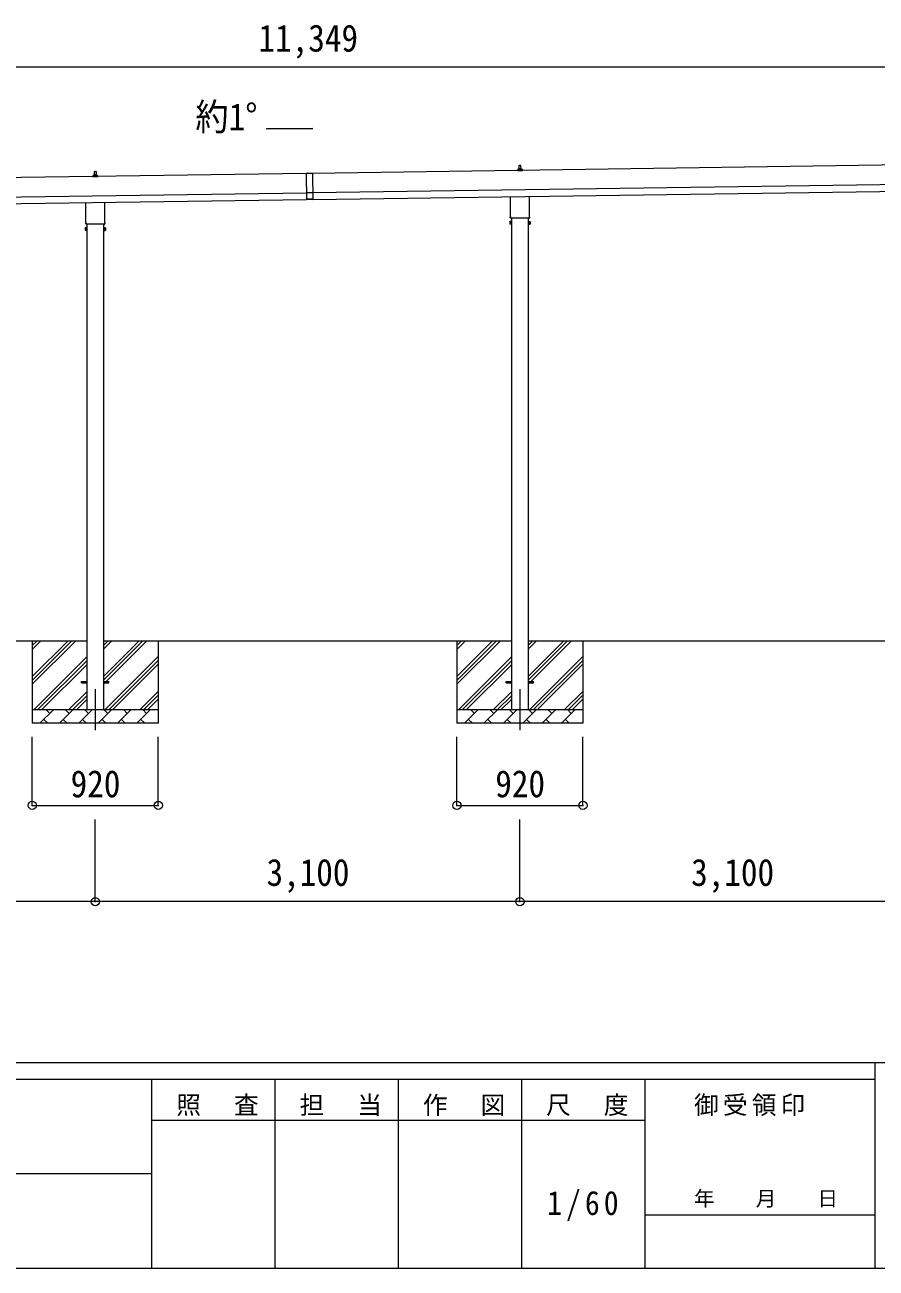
# Model space of a CAD drawing. Units: millimetres at full size, sheet at 1:60. Extents: x -16864 to 16864, y -11640 to 11640.
# Drawn here: x 4477 to 10692, y -11640 to -2566 of the extents above; entities that cross this region are included whole.
import ezdxf
from ezdxf.enums import TextEntityAlignment as Align

# ---------------------------------------------------------------- set-up
doc = ezdxf.new("R2010")
doc.units = ezdxf.units.MM
doc.header["$LTSCALE"] = 60
doc.header["$PDMODE"] = 32
doc.header["$PDSIZE"] = 60
doc.linetypes.add('CHAIN1', pattern=[8, 5, -1, 1, -1])
for name, color, linetype, lineweight in [('0-1_Defpoints', 7, 'CHAIN1', 9), ('0-2_TEXT1', 4, 'Continuous', 9), ('0-3_SHAPE', 7, 'Continuous', 9), ('0-7_PARTS2', 7, 'Continuous', 9), ('0-8_TABLE1', 6, 'Continuous', 9), ('F-0', 7, 'Continuous', 9)]:
    doc.layers.add(name, color=color, linetype=linetype, lineweight=lineweight)
doc.styles.add('ＭＳ ゴシック', font='')
doc.styles.get('ＭＳ ゴシック').set_extended_font_data('MS Gothic')

msp = doc.modelspace()

# ---------------------------------------------------------------- linework, layer by layer
at = {"layer": '0-1_Defpoints'}
for p, q in [((4990.83, -7413.9), (4990.83, -7762.9)), ((8090.83, -7413.9), (8090.83, -7762.9))]:
    msp.add_line(p, q, dxfattribs=at)
at = {"layer": '0-2_TEXT1'}
for p, q in [((6578.74, -3323.07), (6242.74, -3327.87)), ((12181.52, -3570.48), (6575.9, -3650.56)), ((8072.89, -3631.57), (8072.89, -3623.86)), ((8073.27, -3623.07), (8109.01, -3623.07)), ((8073.65, -3622.88), (8080.38, -3621.26)), ((8080.76, -3621.07), (8101.52, -3621.07)), ((8081.14, -3620.28), (8081.14, -3616.07)), ((8082.14, -3616.07), (8100.14, -3616.07)), ((8085.14, -3616.07), (8085.87, -3592.55)), ((8086.87, -3591.57), (8095.41, -3591.57)), ((8096.41, -3592.55), (8097.14, -3616.07)), ((8101.14, -3620.28), (8101.14, -3616.07)), ((8108.63, -3622.88), (8101.9, -3621.26)), ((8109.39, -3631.57), (8109.39, -3623.86)), ((6530.9, -3651.21), (900.44, -3731.64)), ((4972.89, -3675.86), (4972.89, -3668.14)), ((5009.39, -3675.86), (4972.89, -3675.86)), ((4973.27, -3667.36), (5009.01, -3667.36)), ((4973.65, -3667.17), (4980.38, -3665.54)), ((4980.76, -3665.36), (5001.52, -3665.36)), ((4981.14, -3664.57), (4981.14, -3660.36)), ((4982.14, -3660.36), (5000.14, -3660.36)), ((4985.14, -3660.36), (4985.87, -3636.83)), ((4986.87, -3635.86), (4995.41, -3635.86)), ((4996.41, -3636.83), (4997.14, -3660.36)), ((5001.14, -3664.57), (5001.14, -3660.36)), ((5008.63, -3667.17), (5001.9, -3665.54)), ((5009.39, -3675.86), (5009.39, -3668.14)), ((6530.89, -3650.21), (6575.88, -3649.56)), ((6530.89, -3650.21), (6533.64, -3842.69)), ((6575.9, -3650.56), (6530.9, -3651.21)), ((6575.88, -3649.56), (6578.63, -3842.04)), ((6577.9, -3790.55), (12183.52, -3710.47)), ((8109.39, -3631.57), (8072.89, -3631.57)), ((902.44, -3871.63), (6532.9, -3791.19)), ((6577.91, -3791.55), (6532.92, -3792.19)), ((6578.61, -3840.54), (12184.23, -3760.46)), ((903.15, -3921.62), (6533.62, -3841.19)), ((4922.53, -4009.84), (4922.53, -3864.2)), ((5059.13, -3862.25), (5059.13, -4009.84)), ((6578.56, -3837.04), (6533.57, -3837.69)), ((6578.63, -3842.04), (6533.64, -3842.69)), ((8022.53, -3965.56), (8022.53, -3819.92)), ((8159.13, -3817.96), (8159.13, -3965.56)), ((8020.83, -3974.33), (8020.83, -3968.83)), ((8158.77, -3977.83), (8022.9, -3977.83)), ((8028.33, -3977.83), (8028.33, -7563.9)), ((8153.33, -7563.9), (8153.33, -3977.83)), ((8160.83, -3968.83), (8160.83, -3974.33)), ((4916.83, -4048.11), (4917.59, -4046.8)), ((4916.83, -4048.11), (4916.83, -4065.11)), ((4916.83, -4065.11), (4917.59, -4066.43)), ((4923.83, -4051.71), (4917.59, -4051.71)), ((4923.83, -4061.52), (4917.59, -4061.52)), ((4923.83, -4066.43), (4917.59, -4066.43)), ((4920.83, -4018.61), (4920.83, -4013.11)), ((5058.77, -4022.11), (4922.9, -4022.11)), ((4926.33, -4065.81), (4923.83, -4065.81)), ((4928.33, -4022.11), (4928.33, -7563.9)), ((5053.33, -7563.9), (5053.33, -4022.11)), ((5055.33, -4065.81), (5057.83, -4065.81)), ((5057.83, -4051.71), (5064.07, -4051.71)), ((5057.83, -4061.52), (5064.07, -4061.52)), ((5057.83, -4066.43), (5064.07, -4066.43)), ((5060.83, -4013.11), (5060.83, -4018.61)), ((5064.83, -4048.11), (5064.07, -4046.8)), ((5064.83, -4065.11), (5064.07, -4066.43)), ((5064.83, -4048.11), (5064.83, -4065.11)), ((8016.83, -4003.83), (8017.59, -4002.51)), ((8016.83, -4003.83), (8016.83, -4020.83)), ((8016.83, -4020.83), (8017.59, -4022.14)), ((8023.83, -4007.42), (8017.59, -4007.42)), ((8023.83, -4017.24), (8017.59, -4017.24)), ((8023.83, -4022.14), (8017.59, -4022.14)), ((8026.33, -4021.53), (8023.83, -4021.53)), ((8155.33, -4021.53), (8157.83, -4021.53)), ((8157.83, -4007.42), (8164.07, -4007.42)), ((8157.83, -4017.24), (8164.07, -4017.24)), ((8157.83, -4022.14), (8164.07, -4022.14)), ((8164.83, -4003.83), (8164.07, -4002.51)), ((8164.83, -4020.83), (8164.07, -4022.14)), ((8164.83, -4003.83), (8164.83, -4020.83)), ((4890.83, -7359.4), (4928.33, -7359.4)), ((4890.83, -7368.4), (4890.83, -7359.4)), ((4890.83, -7359.4), (4928.33, -7359.4)), ((4890.83, -7368.4), (4890.83, -7359.4)), ((4890.83, -7368.4), (4928.33, -7368.4)), ((4890.83, -7368.4), (4928.33, -7368.4)), ((5053.33, -7359.4), (5090.83, -7359.4)), ((5053.33, -7359.4), (5090.83, -7359.4)), ((5053.33, -7368.4), (5090.83, -7368.4)), ((5053.33, -7368.4), (5090.83, -7368.4)), ((5090.83, -7368.4), (5090.83, -7359.4)), ((5090.83, -7368.4), (5090.83, -7359.4)), ((7990.83, -7359.4), (8028.33, -7359.4)), ((7990.83, -7368.4), (7990.83, -7359.4)), ((7990.83, -7359.4), (8028.33, -7359.4)), ((7990.83, -7368.4), (7990.83, -7359.4)), ((7990.83, -7368.4), (8028.33, -7368.4)), ((7990.83, -7368.4), (8028.33, -7368.4)), ((8153.33, -7359.4), (8190.83, -7359.4)), ((8153.33, -7359.4), (8190.83, -7359.4)), ((8153.33, -7368.4), (8190.83, -7368.4)), ((8153.33, -7368.4), (8190.83, -7368.4)), ((8190.83, -7368.4), (8190.83, -7359.4)), ((8190.83, -7368.4), (8190.83, -7359.4))]:
    msp.add_line(p, q, dxfattribs=at)
for points in [[(4923.83, -4066.43), (4923.83, -4046.8), (4917.59, -4046.8)], [(4923.83, -4065.81), (4923.83, -4047.41), (4926.33, -4047.41)], [(5057.83, -4065.81), (5057.83, -4047.41), (5055.33, -4047.41)], [(5057.83, -4066.43), (5057.83, -4046.8), (5064.07, -4046.8)], [(8023.83, -4022.14), (8023.83, -4002.51), (8017.59, -4002.51)], [(8023.83, -4021.53), (8023.83, -4003.13), (8026.33, -4003.13)], [(8157.83, -4021.53), (8157.83, -4003.13), (8155.33, -4003.13)], [(8157.83, -4022.14), (8157.83, -4002.51), (8164.07, -4002.51)]]:
    msp.add_lwpolyline(points, dxfattribs=at)
for points in [[(4926.33, -4067.11), (4926.33, -4046.11), (4928.33, -4046.11), (4928.33, -4067.11)], [(5055.33, -4067.11), (5055.33, -4046.11), (5053.33, -4046.11), (5053.33, -4067.11)], [(8026.33, -4022.83), (8026.33, -4001.83), (8028.33, -4001.83), (8028.33, -4022.83)], [(8155.33, -4022.83), (8155.33, -4001.83), (8153.33, -4001.83), (8153.33, -4022.83)]]:
    msp.add_lwpolyline(points, close=True, dxfattribs=at)
for centre, radius, start, end in [((8073.89, -3623.86), 1, 103.62699, 180), ((8080.14, -3620.28), 1, 283.62699, 0), ((8085.23, -3616.7), 4.13, 90, 171.17633), ((8082.14, -3617.07), 1, 90, 180), ((8086.87, -3592.57), 1, 90, 178.60509), ((8094.47, -3616.07), 4.83, 133.60282, 180), ((8087.81, -3616.07), 4.83, 0, 46.39718), ((8095.41, -3592.57), 1, 1.39491, 90), ((8097.05, -3616.7), 4.13, 8.82367, 90), ((8100.14, -3617.07), 1, 0, 90), ((8102.14, -3620.28), 1, 180, 256.37301), ((8108.39, -3623.86), 1, 0, 76.37301), ((4973.89, -3668.14), 1, 103.62699, 180), ((4980.14, -3664.57), 1, 283.62699, 0), ((4985.23, -3660.99), 4.13, 90, 171.17633), ((4982.14, -3661.36), 1, 90, 180), ((4986.87, -3636.86), 1, 90, 178.60509), ((4994.47, -3660.36), 4.83, 133.60282, 180), ((4987.81, -3660.36), 4.83, 0, 46.39718), ((4995.41, -3636.86), 1, 1.39491, 90), ((4997.05, -3660.99), 4.13, 8.82367, 90), ((5000.14, -3661.36), 1, 0, 90), ((5002.14, -3664.57), 1, 180, 256.37301), ((5008.39, -3668.14), 1, 0, 76.37301), ((8024.83, -3968.83), 4, 125.09963, 180), ((8024.83, -3974.33), 4, 180, 194.47751), ((8024.83, -3974.33), 4, 194.47751, 241.04498), ((8156.83, -3974.33), 4, 298.95502, 345.52249), ((8156.83, -3968.83), 4, 0, 54.90037), ((8156.83, -3974.33), 4, 345.52249, 0), ((4933.07, -4056.61), 16.24, 162.41205, 197.58795), ((4921.18, -4049.25), 4.34, 145.61575, 214.38425), ((4921.18, -4063.98), 4.34, 145.61575, 214.38425), ((4924.83, -4013.11), 4, 125.09963, 180), ((4924.83, -4018.61), 4, 180, 194.47751), ((4924.83, -4018.61), 4, 194.47751, 241.04498), ((5056.83, -4018.61), 4, 298.95502, 345.52249), ((5056.83, -4013.11), 4, 0, 54.90037), ((5056.83, -4018.61), 4, 345.52249, 0), ((5048.59, -4056.61), 16.24, 342.41205, 17.58795), ((5060.49, -4049.25), 4.34, 325.61575, 34.38425), ((5060.49, -4063.98), 4.34, 325.61575, 34.38425), ((8033.07, -4012.33), 16.24, 162.41205, 197.58795), ((8021.18, -4004.97), 4.34, 145.61575, 214.38425), ((8021.18, -4019.69), 4.34, 145.61575, 214.38425), ((8148.59, -4012.33), 16.24, 342.41205, 17.58795), ((8160.49, -4004.97), 4.34, 325.61575, 34.38425), ((8160.49, -4019.69), 4.34, 325.61575, 34.38425)]:
    msp.add_arc(centre, radius, start, end, dxfattribs=at)
at = {"layer": '0-3_SHAPE'}
for p, q in [((4928.33, -7063.9), (1953.33, -7063.9)), ((4530.83, -7063.9), (4530.83, -7663.9)), ((4530.83, -7096.11), (4563.04, -7063.9)), ((4530.83, -7322.38), (4789.32, -7063.9)), ((4530.83, -7350.67), (4817.6, -7063.9)), ((4530.83, -7378.95), (4845.88, -7063.9)), ((4530.83, -7124.39), (4591.33, -7063.9)), ((4530.83, -7067.82), (4534.76, -7063.9)), ((8028.33, -7063.9), (5053.33, -7063.9)), ((5053.33, -7092.72), (5082.16, -7063.9)), ((5053.33, -7121.01), (5110.44, -7063.9)), ((5053.33, -7375.57), (5365, -7063.9)), ((5053.33, -7319), (5308.43, -7063.9)), ((5053.33, -7347.28), (5336.72, -7063.9)), ((5450.83, -7063.9), (5450.83, -7663.9)), ((7630.83, -7063.9), (7630.83, -7663.9)), ((7630.83, -7096.11), (7663.04, -7063.9)), ((7630.83, -7322.38), (7889.32, -7063.9)), ((7630.83, -7350.67), (7917.6, -7063.9)), ((7630.83, -7378.95), (7945.88, -7063.9)), ((7630.83, -7124.39), (7691.33, -7063.9)), ((7630.83, -7067.82), (7634.76, -7063.9)), ((11128.33, -7063.9), (8153.33, -7063.9)), ((8153.33, -7092.72), (8182.16, -7063.9)), ((8153.33, -7121.01), (8210.44, -7063.9)), ((8153.33, -7375.57), (8465, -7063.9)), ((8153.33, -7319), (8408.43, -7063.9)), ((8153.33, -7347.28), (8436.72, -7063.9)), ((8550.83, -7063.9), (8550.83, -7663.9)), ((4545.83, -7561.94), (4928.33, -7179.44)), ((4572.16, -7563.9), (4928.33, -7207.72)), ((4600.44, -7563.9), (4928.33, -7236.01)), ((5062.99, -7563.9), (5450.83, -7176.06)), ((5091.27, -7563.9), (5450.83, -7204.34)), ((5119.56, -7563.9), (5450.83, -7232.63)), ((7645.83, -7561.94), (8028.33, -7179.44)), ((7672.16, -7563.9), (8028.33, -7207.72)), ((7700.44, -7563.9), (8028.33, -7236.01)), ((8162.99, -7563.9), (8550.83, -7176.06)), ((8191.27, -7563.9), (8550.83, -7204.34)), ((8219.56, -7563.9), (8550.83, -7232.63)), ((4798.43, -7563.9), (4928.33, -7434)), ((5317.55, -7563.9), (5450.83, -7430.62)), ((7898.43, -7563.9), (8028.33, -7434)), ((8417.55, -7563.9), (8550.83, -7430.62)), ((4826.72, -7563.9), (4928.33, -7462.28)), ((4855, -7563.9), (4928.33, -7490.57)), ((5345.83, -7563.9), (5450.83, -7458.9)), ((5374.12, -7563.9), (5450.83, -7487.18)), ((7926.72, -7563.9), (8028.33, -7462.28)), ((7955, -7563.9), (8028.33, -7490.57)), ((8445.83, -7563.9), (8550.83, -7458.9)), ((8474.12, -7563.9), (8550.83, -7487.18)), ((4530.83, -7563.9), (5450.83, -7563.9)), ((4587.28, -7663.9), (4687.28, -7563.9)), ((4658.73, -7592.45), (4630.17, -7563.9)), ((4728.7, -7663.9), (4828.7, -7563.9)), ((4800.15, -7592.45), (4771.59, -7563.9)), ((4870.12, -7663.9), (4970.12, -7563.9)), ((4941.57, -7592.45), (4913.02, -7563.9)), ((5011.54, -7663.9), (5111.54, -7563.9)), ((5082.99, -7592.45), (5054.44, -7563.9)), ((5152.97, -7663.9), (5252.97, -7563.9)), ((5224.41, -7592.45), (5195.86, -7563.9)), ((5294.39, -7663.9), (5394.39, -7563.9)), ((5365.83, -7592.45), (5337.28, -7563.9)), ((7630.83, -7563.9), (8550.83, -7563.9)), ((7687.28, -7663.9), (7787.28, -7563.9)), ((7758.73, -7592.45), (7730.17, -7563.9)), ((7828.7, -7663.9), (7928.7, -7563.9)), ((7900.15, -7592.45), (7871.59, -7563.9)), ((7970.12, -7663.9), (8070.12, -7563.9)), ((8041.57, -7592.45), (8013.02, -7563.9)), ((8111.54, -7663.9), (8211.54, -7563.9)), ((8182.99, -7592.45), (8154.44, -7563.9)), ((8252.97, -7663.9), (8352.97, -7563.9)), ((8324.41, -7592.45), (8295.86, -7563.9)), ((8394.39, -7663.9), (8494.39, -7563.9)), ((8465.83, -7592.45), (8437.28, -7563.9)), ((5450.83, -7663.9), (4530.83, -7663.9)), ((4615.83, -7635.35), (4644.39, -7663.9)), ((4757.25, -7635.35), (4785.81, -7663.9)), ((4898.68, -7635.35), (4927.23, -7663.9)), ((5040.1, -7635.35), (5068.65, -7663.9)), ((5181.52, -7635.35), (5210.07, -7663.9)), ((5322.94, -7635.35), (5351.49, -7663.9)), ((8550.83, -7663.9), (7630.83, -7663.9)), ((7715.83, -7635.35), (7744.39, -7663.9)), ((7857.25, -7635.35), (7885.81, -7663.9)), ((7998.68, -7635.35), (8027.23, -7663.9)), ((8140.1, -7635.35), (8168.65, -7663.9)), ((8281.52, -7635.35), (8310.07, -7663.9)), ((8422.94, -7635.35), (8451.49, -7663.9))]:
    msp.add_line(p, q, dxfattribs=at)
at = {"layer": '0-7_PARTS2', "color": 4}
for p, q in [((6242.74, -3327.87), (6242.74, -3323.07)), ((6242.74, -3323.07), (6578.74, -3323.07))]:
    msp.add_line(p, q, dxfattribs=at)
at = {"layer": '0-8_TABLE1'}
for p, q in [((12216.83, -2876.26), (867.83, -2876.26)), ((4530.83, -8262.9), (4530.83, -7762.9)), ((5450.83, -8262.9), (5450.83, -7762.9)), ((7630.83, -8262.9), (7630.83, -7762.9)), ((8550.83, -8262.9), (8550.83, -7762.9)), ((4530.83, -8262.9), (5450.83, -8262.9)), ((7630.83, -8262.9), (8550.83, -8262.9)), ((4990.83, -8964.9), (4990.83, -8364.9)), ((8090.83, -8964.9), (8090.83, -8364.9)), ((4990.83, -8964.9), (1890.83, -8964.9)), ((8090.83, -8964.9), (4990.83, -8964.9)), ((11190.83, -8964.9), (8090.83, -8964.9))]:
    msp.add_line(p, q, dxfattribs=at)
for p in [(4530.83, -8262.9), (5450.83, -8262.9), (7630.83, -8262.9), (8550.83, -8262.9), (4990.83, -8964.9), (8090.83, -8964.9)]:
    msp.add_point(p, dxfattribs=at)
at = {"layer": 'F-0', "color": 5, "lineweight": 5}
for p, q in [((-16864.12, -10140), (16015.88, -10140)), ((10682.37, -10140), (10682.37, -11640)), ((-16864.12, -10260), (10682.37, -10260)), ((5402.37, -10260), (5402.37, -11640)), ((6302.37, -10260), (6302.37, -11640)), ((7202.37, -10260), (7202.37, -11640)), ((8102.36, -10260), (8102.36, -11640)), ((9002.37, -10260), (9002.37, -11640)), ((5402.37, -10560), (9002.37, -10560)), ((-6897.63, -10950), (5402.37, -10950)), ((9002.37, -11250), (10682.37, -11250)), ((-16864.12, -11640), (16015.88, -11640))]:
    msp.add_line(p, q, dxfattribs=at)

# ---------------------------------------------------------------- texts
at = {"layer": '0-7_PARTS2', "style": 'ＭＳ ゴシック', "width": 0.9}
msp.add_text('約1°', height=197.9, dxfattribs=at).set_placement((5721.65, -3395.62), align=Align.BOTTOM_LEFT)
at = {"layer": '0-8_TABLE1', "color": 7, "style": 'ＭＳ ゴシック', "width": 0.9}
for s, p in [('11,349', (6182.33, -2821.26)), ('920', (4810.83, -8262.9)), ('920', (7910.83, -8262.9)), ('3,100', (6240.83, -8909.9)), ('3,100', (9340.83, -8909.9))]:
    msp.add_text(s, height=197.9, dxfattribs=at).set_placement(p, align=Align.BOTTOM_LEFT)
at = {"layer": 'F-0', "style": 'ＭＳ ゴシック'}
msp.add_text('年\u3000\u3000月\u3000\u3000日', height=110, dxfattribs=at).set_placement((9362.37, -11220), align=Align.BOTTOM_LEFT)
at = {"layer": 'F-0', "attachment_point": 7, "style": 'ＭＳ ゴシック'}
for s, insert, char_height in [('\\T1.17;照\u3000査', (5582.37, -10530), 132), ('\\T1.17;担\u3000当', (6482.37, -10530), 132), ('\\T1.17;作\u3000図', (7382.37, -10530), 132), ('\\T1.17;尺\u3000度', (8282.37, -10530), 132), ('\\T1.17;御受領印', (9362.37, -10530), 132), ('\\T1.28;\\W0.9;1/60', (8289.87, -11295), 176)]:
    msp.add_mtext(s, dxfattribs=dict(at, insert=insert, char_height=char_height))

doc.saveas('drawing.dxf')
